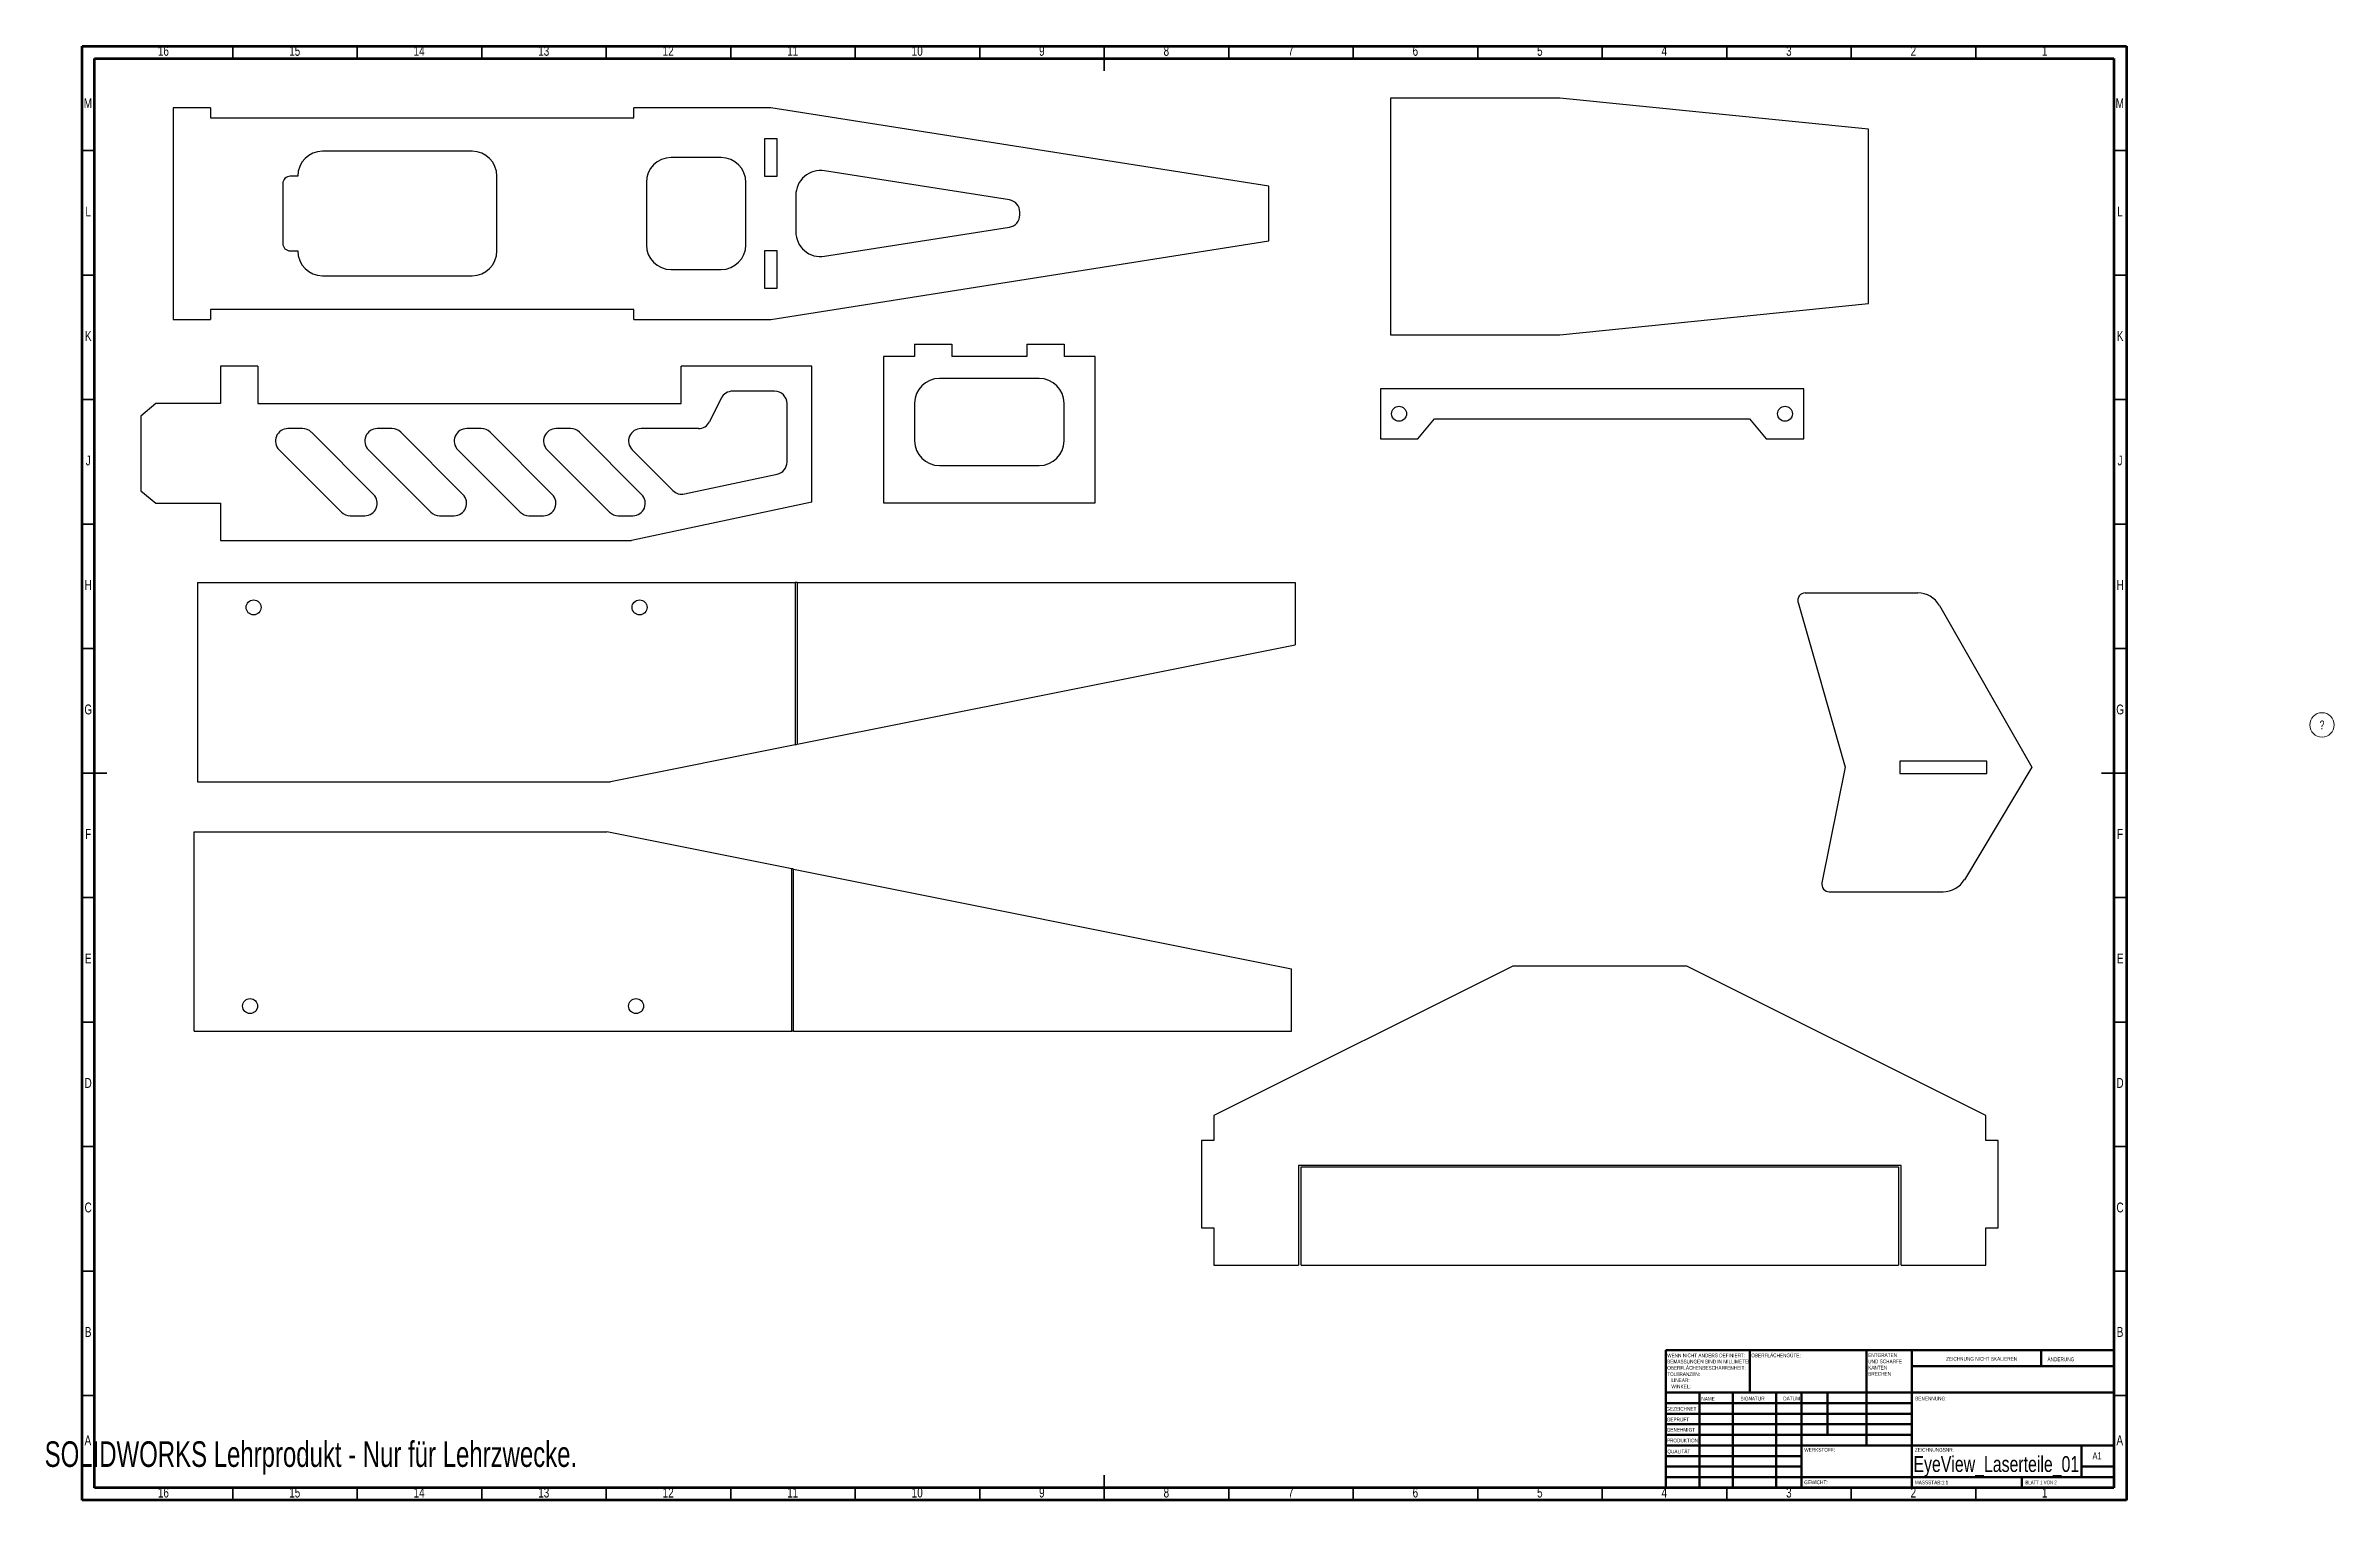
# Model space of a CAD drawing. Header units: millimetres. Extents: x 0 to 919, y 5 to 589.
import ezdxf

# ---------------------------------------------------------------- set-up
doc = ezdxf.new("R2010")
doc.units = ezdxf.units.MM
doc.styles.add('SLDTEXTSTYLE0', font='TXT', dxfattribs={"width": 0.75})
doc.styles.add('SLDTEXTSTYLE1', font='TXT', dxfattribs={"width": 0.692308})
doc.styles.add('SLDTEXTSTYLE2', font='TXT', dxfattribs={"width": 0.7})

# ---------------------------------------------------------------- blocks, each defined once
blk = doc.blocks.new('SW_NOTE_0')
at = {"color": 0, "linetype": 'Continuous', "lineweight": 0}
blk.add_circle((1.38, 2.75), 4.91, dxfattribs=at)
at = {"color": 0, "linetype": 'Continuous', "lineweight": 0, "insert": (1.37, 4.51), "char_height": 3.5, "attachment_point": 2, "style": 'SLDTEXTSTYLE0'}
blk.add_mtext('?', dxfattribs=at)
blk = doc.blocks.new('SW_NOTE_0_1')
at = {"color": 0, "linetype": 'Continuous', "lineweight": 0, "char_height": 1.5, "attachment_point": 1, "style": 'SLDTEXTSTYLE0'}
for s, insert in [('ENTGRATEN', (0, 1.93)), ('UND SCHARFE', (0, -0.57)), ('KANTEN', (0, -3.07)), ('BRECHEN', (0, -5.57))]:
    blk.add_mtext(s, dxfattribs=dict(at, insert=insert))
blk = doc.blocks.new('SW_NOTE_0_2')
at = {"color": 0, "linetype": 'Continuous', "lineweight": 0, "char_height": 1.5, "attachment_point": 1, "style": 'SLDTEXTSTYLE0'}
for s, insert in [('WENN NICHT ANDERS DEFINIERT:', (0, 1.93)), ('TOLERANZEN:', (0, -5.57)), ('OBERFLÄCHENBESCHAFFENHEIT:', (0, -3.07)), ('BEMASSUNGEN SIND IN MILLIMETER', (0, -0.57)), ('LINEAR:', (1.69, -8.07)), ('WINKEL:', (1.69, -10.57))]:
    blk.add_mtext(s, dxfattribs=dict(at, insert=insert))

msp = doc.modelspace()

# ---------------------------------------------------------------- linework, layer by layer
at = {"color": 7, "linetype": 'Continuous', "lineweight": 70}
for p, q in [((15, 5), (15, 589)), ((15, 589), (836, 589)), ((836, 589), (836, 5)), ((20, 10), (20, 584)), ((20, 584), (831, 584)), ((831, 584), (831, 10)), ((831, 10), (20, 10)), ((836, 5), (15, 5))]:
    msp.add_line(p, q, dxfattribs=at)
at = {"color": 7, "linetype": 'Continuous', "lineweight": 35}
for p, q in [((75.5, 584), (75.5, 589)), ((125.5, 584), (125.5, 589)), ((175.5, 584), (175.5, 589)), ((225.5, 584), (225.5, 589)), ((275.5, 584), (275.5, 589)), ((325.5, 584), (325.5, 589)), ((375.5, 584), (375.5, 589)), ((425.5, 584), (425.5, 589)), ((425.5, 589), (425.5, 579)), ((475.5, 584), (475.5, 589)), ((525.5, 584), (525.5, 589)), ((575.5, 584), (575.5, 589)), ((625.5, 584), (625.5, 589)), ((675.5, 584), (675.5, 589)), ((725.5, 584), (725.5, 589)), ((775.5, 584), (775.5, 589)), ((20, 547), (15, 547)), ((831, 547), (836, 547)), ((20, 497), (15, 497)), ((831, 497), (836, 497)), ((20, 447), (15, 447)), ((831, 447), (836, 447)), ((20, 397), (15, 397)), ((831, 397), (836, 397)), ((20, 347), (15, 347)), ((831, 347), (836, 347)), ((20, 297), (15, 297)), ((15, 297), (25, 297)), ((836, 297), (826, 297)), ((831, 297), (836, 297)), ((20, 247), (15, 247)), ((831, 247), (836, 247)), ((20, 197), (15, 197)), ((831, 197), (836, 197)), ((20, 147), (15, 147)), ((831, 147), (836, 147)), ((20, 97), (15, 97)), ((831, 97), (836, 97)), ((20, 47), (15, 47)), ((831, 47), (836, 47)), ((75.5, 10), (75.5, 5)), ((125.5, 10), (125.5, 5)), ((175.5, 10), (175.5, 5)), ((225.5, 10), (225.5, 5)), ((275.5, 10), (275.5, 5)), ((325.5, 10), (325.5, 5)), ((375.5, 10), (375.5, 5)), ((425.5, 5), (425.5, 15)), ((425.5, 10), (425.5, 5)), ((475.5, 10), (475.5, 5)), ((525.5, 10), (525.5, 5)), ((575.5, 10), (575.5, 5)), ((625.5, 10), (625.5, 5)), ((675.5, 10), (675.5, 5)), ((725.5, 10), (725.5, 5)), ((775.5, 10), (775.5, 5))]:
    msp.add_line(p, q, dxfattribs=at)
at = {"color": 7, "linetype": 'Continuous', "lineweight": 25}
for p, q in [((51.63, 564.24), (51.63, 479.24)), ((66.63, 564.24), (51.63, 564.24)), ((66.63, 564.24), (66.63, 560.24)), ((236.63, 560.24), (236.63, 564.24)), ((291.63, 564.24), (236.63, 564.24)), ((491.63, 532.74), (291.63, 564.24)), ((540.45, 568.08), (540.45, 473.08)), ((608.45, 568.08), (540.45, 568.08)), ((732.45, 555.58), (608.45, 568.08)), ((66.63, 560.24), (236.63, 560.24)), ((294.13, 551.74), (289.13, 551.74)), ((289.13, 551.74), (289.13, 536.74)), ((294.13, 536.74), (294.13, 551.74)), ((732.45, 485.58), (732.45, 555.58)), ((171.63, 546.74), (111.63, 546.74)), ((271.63, 544.24), (251.63, 544.24)), ((95.63, 533.74), (95.63, 509.74)), ((101.63, 536.74), (98.63, 536.74)), ((181.63, 506.74), (181.63, 536.74)), ((241.63, 534.24), (241.63, 509.24)), ((281.63, 509.24), (281.63, 534.24)), ((289.13, 536.74), (294.13, 536.74)), ((387.41, 527.23), (313.18, 538.92)), ((301.63, 529.04), (301.63, 514.44)), ((491.63, 510.74), (491.63, 532.74)), ((313.18, 504.56), (387.41, 516.25)), ((391.63, 521.19), (391.63, 522.29)), ((98.63, 506.74), (101.63, 506.74)), ((294.13, 506.74), (289.13, 506.74)), ((289.13, 506.74), (289.13, 491.74)), ((291.63, 479.24), (491.63, 510.74)), ((294.13, 491.74), (294.13, 506.74)), ((111.63, 496.74), (171.63, 496.74)), ((251.63, 499.24), (271.63, 499.24)), ((289.13, 491.74), (294.13, 491.74)), ((51.63, 479.24), (66.63, 479.24)), ((236.63, 483.24), (66.63, 483.24)), ((66.63, 483.24), (66.63, 479.24)), ((236.63, 479.24), (236.63, 483.24)), ((236.63, 479.24), (291.63, 479.24)), ((608.45, 473.08), (732.45, 485.58)), ((349.37, 469.32), (349.37, 464.32)), ((349.37, 469.32), (364.37, 469.32)), ((364.37, 469.32), (364.37, 464.32)), ((394.37, 469.32), (394.37, 464.32)), ((394.37, 469.32), (409.37, 469.32)), ((409.37, 469.32), (409.37, 464.32)), ((540.45, 473.08), (608.45, 473.08)), ((70.63, 460.39), (70.63, 445.39)), ((85.63, 460.39), (70.63, 460.39)), ((85.63, 460.39), (85.63, 445.39)), ((255.63, 445.39), (255.63, 460.39)), ((308.13, 460.39), (255.63, 460.39)), ((308.13, 405.8), (308.13, 460.39)), ((336.87, 464.32), (336.87, 405.52)), ((349.37, 464.32), (336.87, 464.32)), ((394.37, 464.32), (364.37, 464.32)), ((421.87, 464.32), (409.37, 464.32)), ((421.87, 405.52), (421.87, 464.32)), ((293.13, 450.39), (276.22, 450.39)), ((399.37, 455.52), (359.37, 455.52)), ((536.41, 451.32), (536.41, 431.32)), ((706.41, 451.32), (536.41, 451.32)), ((706.41, 431.32), (706.41, 451.32)), ((44.63, 445.39), (38.63, 440.36)), ((70.63, 445.39), (44.63, 445.39)), ((85.63, 445.39), (255.63, 445.39)), ((271.74, 447.63), (267.01, 438.15)), ((298.13, 421.94), (298.13, 445.39)), ((349.37, 445.52), (349.37, 430.52)), ((409.37, 430.52), (409.37, 445.52)), ((38.63, 440.36), (38.63, 410.42)), ((103.55, 435.39), (97.7, 435.39)), ((132.09, 408.93), (107.09, 433.93)), ((139.44, 435.39), (133.58, 435.39)), ((167.97, 408.93), (142.97, 433.93)), ((175.32, 435.39), (169.47, 435.39)), ((203.86, 408.93), (178.86, 433.93)), ((211.21, 435.39), (205.35, 435.39)), ((239.74, 408.93), (214.74, 433.93)), ((262.54, 435.39), (239.49, 435.39)), ((551.41, 431.32), (558.13, 439.32)), ((558.13, 439.32), (684.7, 439.32)), ((684.7, 439.32), (691.41, 431.32)), ((94.16, 426.85), (119.16, 401.85)), ((130.05, 426.85), (155.05, 401.85)), ((165.93, 426.85), (190.93, 401.85)), ((201.82, 426.85), (226.82, 401.85)), ((235.96, 426.85), (252.33, 410.48)), ((536.41, 431.32), (551.41, 431.32)), ((691.41, 431.32), (706.41, 431.32)), ((256.9, 409.13), (294.17, 417.05)), ((359.37, 420.52), (399.37, 420.52)), ((38.63, 410.42), (44.63, 405.39)), ((44.63, 405.39), (70.63, 405.39)), ((70.63, 405.39), (70.63, 390.39)), ((308.13, 405.8), (235.63, 390.39)), ((336.87, 405.52), (421.87, 405.52)), ((122.7, 400.39), (128.55, 400.39)), ((158.58, 400.39), (164.44, 400.39)), ((194.47, 400.39), (200.32, 400.39)), ((230.35, 400.39), (236.21, 400.39)), ((70.63, 390.39), (235.63, 390.39)), ((61.39, 373.57), (61.39, 293.57)), ((61.39, 373.57), (301.38, 373.57)), ((301.38, 373.57), (301.38, 308.42)), ((302.17, 373.57), (301.38, 373.57)), ((302.17, 373.57), (302.17, 308.58)), ((302.17, 373.57), (502.17, 373.57)), ((502.17, 373.57), (502.17, 348.57)), ((707.01, 369.37), (752.23, 369.37)), ((704.13, 365.55), (723.03, 299.37)), ((760.91, 364.33), (798.03, 299.37)), ((302.17, 308.58), (502.17, 348.57)), ((301.38, 308.42), (227.17, 293.57)), ((723.03, 299.37), (713.75, 252.96)), ((780.03, 301.87), (745.03, 301.87)), ((745.03, 301.87), (745.03, 296.87)), ((745.03, 296.87), (780.03, 296.87)), ((798.03, 299.37), (770.95, 254.22)), ((780.03, 296.87), (780.03, 301.87)), ((61.39, 293.57), (227.17, 293.57)), ((60, 193.44), (60, 273.44)), ((60, 273.44), (225.78, 273.44)), ((300, 258.6), (225.78, 273.44)), ((300, 193.44), (300, 258.6)), ((300.79, 193.44), (300.79, 258.44)), ((300.79, 258.44), (500.78, 218.44)), ((716.69, 249.37), (762.37, 249.37)), ((589.54, 219.46), (469.54, 159.46)), ((500.78, 193.44), (500.78, 218.44)), ((659.54, 219.46), (589.54, 219.46)), ((779.54, 159.46), (659.54, 219.46)), ((60, 193.44), (300, 193.44)), ((300.79, 193.44), (300, 193.44)), ((300.79, 193.44), (500.78, 193.44)), ((469.54, 159.46), (469.54, 149.46)), ((779.54, 149.46), (779.54, 159.46)), ((464.54, 149.46), (464.54, 114.46)), ((469.54, 149.46), (464.54, 149.46)), ((784.54, 149.46), (779.54, 149.46)), ((784.54, 114.46), (784.54, 149.46)), ((745.54, 139.46), (503.54, 139.46)), ((503.54, 139.46), (503.54, 99.46)), ((504.54, 99.46), (504.54, 138.96)), ((504.54, 138.96), (744.54, 138.96)), ((744.54, 138.96), (744.54, 99.46)), ((745.54, 99.46), (745.54, 139.46)), ((464.54, 114.46), (469.54, 114.46)), ((469.54, 114.46), (469.54, 99.46)), ((779.54, 114.46), (784.54, 114.46)), ((779.54, 99.46), (779.54, 114.46)), ((469.54, 99.46), (503.54, 99.46)), ((504.54, 99.46), (744.54, 99.46)), ((745.54, 99.46), (779.54, 99.46))]:
    msp.add_line(p, q, dxfattribs=at)
at = {"color": 7, "linetype": 'Continuous', "lineweight": 50}
for p, q in [((651, 65.25), (831, 65.25)), ((651, 65.25), (651, 10)), ((684.8, 48.25), (684.8, 65.25)), ((731.6, 65.25), (731.6, 27)), ((749.8, 65.25), (749.8, 10)), ((801.8, 58.88), (801.8, 65.25)), ((831, 58.88), (749.8, 58.88)), ((831, 48.25), (651, 48.25)), ((664.6, 48.25), (664.6, 10)), ((677.99, 48.25), (677.99, 10)), ((695.4, 48.25), (695.4, 10)), ((705.6, 10), (705.6, 48.25)), ((716, 31.25), (716, 48.25)), ((749.8, 44), (651, 44)), ((749.8, 39.75), (651, 39.75)), ((749.8, 35.5), (651, 35.5)), ((749.8, 31.25), (651, 31.25)), ((705.6, 27), (651, 27)), ((705.6, 22.75), (651, 22.75)), ((705.6, 18.5), (651, 18.5)), ((705.6, 27), (831, 27)), ((818, 14.25), (818, 27)), ((831, 18.5), (818, 18.5)), ((651, 14.25), (831, 14.25)), ((794, 10), (794, 14.25))]:
    msp.add_line(p, q, dxfattribs=at)
at = {"color": 7, "linetype": 'Continuous', "lineweight": 25}
for centre in [(543.91, 441.32), (698.91, 441.32), (83.89, 363.57), (238.89, 363.57), (82.5, 203.44), (237.5, 203.44)]:
    msp.add_circle(centre, 3, dxfattribs=at)
for centre, radius, start, end in [((111.63, 536.74), 10, 90, 180), ((171.63, 536.74), 10, 0, 90), ((251.63, 534.24), 10, 90, 180), ((271.63, 534.24), 10, 0, 90), ((98.63, 533.74), 3, 90, 180), ((311.63, 529.04), 10, 81.04944, 180), ((386.63, 522.29), 5, 0, 81.04944), ((386.63, 521.19), 5, 278.95056, 0), ((98.63, 509.74), 3, 180, 270), ((111.63, 506.74), 10, 180, 270), ((171.63, 506.74), 10, 270, 0), ((251.63, 509.24), 10, 180, 270), ((271.63, 509.24), 10, 270, 0), ((311.63, 514.44), 10, 180, 278.95056), ((276.22, 445.39), 5, 90, 153.43495), ((293.13, 445.39), 5, 0, 90), ((359.37, 445.52), 10, 90, 180), ((399.37, 445.52), 10, 0, 90), ((97.7, 430.39), 5, 90, 225), ((103.55, 430.39), 5, 45, 90), ((133.58, 430.39), 5, 90, 225), ((139.44, 430.39), 5, 45, 90), ((169.47, 430.39), 5, 90, 225), ((175.32, 430.39), 5, 45, 90), ((205.35, 430.39), 5, 90, 225), ((211.21, 430.39), 5, 45, 90), ((239.49, 430.39), 5, 90, 225), ((262.54, 440.39), 5, 270, 333.43495), ((359.37, 430.52), 10, 180, 270), ((399.37, 430.52), 10, 270, 0), ((293.13, 421.94), 5, 282, 0), ((128.55, 405.39), 5, 270, 45), ((164.44, 405.39), 5, 270, 45), ((200.32, 405.39), 5, 270, 45), ((236.21, 405.39), 5, 270, 45), ((255.86, 414.02), 5, 225, 282), ((122.7, 405.39), 5, 225, 270), ((158.58, 405.39), 5, 225, 270), ((194.47, 405.39), 5, 225, 270), ((230.35, 405.39), 5, 225, 270), ((707.01, 366.37), 3, 90, 195.9454), ((752.23, 359.37), 10, 29.74488, 90), ((716.69, 252.37), 3, 168.69007, 270), ((762.37, 259.37), 10, 270, 329.03624)]:
    msp.add_arc(centre, radius, start, end, dxfattribs=at)
for points in [[(301.38, 308.42), (301.65, 308.47), (301.91, 308.52), (302.17, 308.58)], [(300.79, 258.44), (300.53, 258.49), (300.26, 258.55), (300, 258.6)]]:
    msp.add_open_spline(points, degree=3, dxfattribs=at)

# ---------------------------------------------------------------- block references
at = {"color": 7, "linetype": 'Continuous', "lineweight": 0}
for name, p in [('SW_NOTE_0', (913.19, 313.62)), ('SW_NOTE_0_2', (651.59, 61.99)), ('SW_NOTE_0_1', (732.31, 62.07))]:
    msp.add_blockref(name, p, dxfattribs=at)

# ---------------------------------------------------------------- texts
for s, insert, char_height, attachment_point, style in [('16', (47.67, 589.06), 3.969, 2, 'SLDTEXTSTYLE0'), ('15', (100.42, 589.06), 3.969, 2, 'SLDTEXTSTYLE0'), ('14', (150.42, 589.06), 3.969, 2, 'SLDTEXTSTYLE0'), ('13', (200.42, 589.06), 3.969, 2, 'SLDTEXTSTYLE0'), ('12', (250.42, 589.06), 3.969, 2, 'SLDTEXTSTYLE0'), ('11', (300.42, 589.06), 3.969, 2, 'SLDTEXTSTYLE0'), ('10', (350.42, 589.06), 3.969, 2, 'SLDTEXTSTYLE0'), ('9', (400.46, 589.06), 3.97, 2, 'SLDTEXTSTYLE0'), ('8', (450.46, 589.06), 3.97, 2, 'SLDTEXTSTYLE0'), ('7', (500.46, 589.06), 3.97, 2, 'SLDTEXTSTYLE0'), ('6', (550.46, 589.06), 3.97, 2, 'SLDTEXTSTYLE0'), ('5', (600.46, 589.06), 3.97, 2, 'SLDTEXTSTYLE0'), ('4', (650.46, 589.06), 3.97, 2, 'SLDTEXTSTYLE0'), ('3', (700.46, 589.06), 3.97, 2, 'SLDTEXTSTYLE0'), ('2', (750.46, 589.06), 3.97, 2, 'SLDTEXTSTYLE0'), ('1', (803.21, 589.06), 3.97, 2, 'SLDTEXTSTYLE0'), ('M', (17.36, 568.06), 3.97, 2, 'SLDTEXTSTYLE0'), ('M', (833.36, 568.06), 3.97, 2, 'SLDTEXTSTYLE0'), ('L', (17.45, 524.56), 3.97, 2, 'SLDTEXTSTYLE0'), ('L', (833.45, 524.56), 3.97, 2, 'SLDTEXTSTYLE0'), ('K', (17.49, 474.56), 3.97, 2, 'SLDTEXTSTYLE0'), ('K', (833.49, 474.56), 3.97, 2, 'SLDTEXTSTYLE0'), ('J', (17.47, 424.56), 3.97, 2, 'SLDTEXTSTYLE0'), ('J', (833.47, 424.56), 3.97, 2, 'SLDTEXTSTYLE0'), ('H', (17.49, 374.56), 3.97, 2, 'SLDTEXTSTYLE0'), ('H', (833.49, 374.56), 3.97, 2, 'SLDTEXTSTYLE0'), ('G', (17.49, 324.56), 3.97, 2, 'SLDTEXTSTYLE0'), ('G', (833.49, 324.56), 3.97, 2, 'SLDTEXTSTYLE0'), ('F', (17.46, 274.56), 3.97, 2, 'SLDTEXTSTYLE0'), ('F', (833.46, 274.56), 3.97, 2, 'SLDTEXTSTYLE0'), ('E', (17.51, 224.56), 3.97, 2, 'SLDTEXTSTYLE0'), ('E', (833.51, 224.56), 3.97, 2, 'SLDTEXTSTYLE0'), ('D', (17.45, 174.56), 3.97, 2, 'SLDTEXTSTYLE0'), ('D', (833.45, 174.56), 3.97, 2, 'SLDTEXTSTYLE0'), ('C', (17.46, 124.56), 3.97, 2, 'SLDTEXTSTYLE0'), ('C', (833.46, 124.56), 3.97, 2, 'SLDTEXTSTYLE0'), ('B', (17.47, 74.56), 3.97, 2, 'SLDTEXTSTYLE0'), ('B', (833.47, 74.56), 3.97, 2, 'SLDTEXTSTYLE0'), ('OBERFLÄCHENGÜTE:', (685.37, 63.92), 1.5, 1, 'SLDTEXTSTYLE0'), ('ZEICHNUNG NICHT SKALIEREN', (763.61, 62.53), 1.5, 1, 'SLDTEXTSTYLE0'), ('ÄNDERUNG', (804.33, 62.33), 1.5, 1, 'SLDTEXTSTYLE0'), ('NAME', (665.32, 46.5), 1.5, 1, 'SLDTEXTSTYLE0'), ('SIGNATUR', (681.03, 46.56), 1.5, 1, 'SLDTEXTSTYLE0'), ('DATUM', (698.21, 46.58), 1.5, 1, 'SLDTEXTSTYLE0'), ('BENENNUNG:', (751.2, 46.58), 1.5, 1, 'SLDTEXTSTYLE0'), ('GEZEICHNET', (651.21, 42.43), 1.5, 1, 'SLDTEXTSTYLE0'), ('GEPRÜFT', (651.41, 38.15), 1.5, 1, 'SLDTEXTSTYLE0'), ('A', (17.34, 31.06), 3.97, 2, 'SLDTEXTSTYLE0'), ('GENEHMIGT', (651.4, 34.06), 1.5, 1, 'SLDTEXTSTYLE0'), ('PRODUKTION', (651.46, 29.73), 1.5, 1, 'SLDTEXTSTYLE0'), ('A', (833.34, 31.06), 3.97, 2, 'SLDTEXTSTYLE0'), ('QUALITÄT', (651.67, 25.35), 1.5, 1, 'SLDTEXTSTYLE0'), ('WERKSTOFF:', (706.65, 25.99), 1.5, 1, 'SLDTEXTSTYLE0'), ('EyeView_Laserteile_01', (783.78, 22.71), 6.35, 2, 'SLDTEXTSTYLE0'), ('ZEICHNUNGSNR.', (751.07, 25.99), 1.5, 1, 'SLDTEXTSTYLE0'), ('A1', (822.39, 24.3), 2.91, 1, 'SLDTEXTSTYLE0'), ('16', (47.67, 10.06), 3.969, 2, 'SLDTEXTSTYLE0'), ('15', (100.42, 10.06), 3.969, 2, 'SLDTEXTSTYLE0'), ('14', (150.42, 10.06), 3.969, 2, 'SLDTEXTSTYLE0'), ('13', (200.42, 10.06), 3.969, 2, 'SLDTEXTSTYLE0'), ('12', (250.42, 10.06), 3.969, 2, 'SLDTEXTSTYLE0'), ('11', (300.42, 10.06), 3.969, 2, 'SLDTEXTSTYLE0'), ('10', (350.42, 10.06), 3.969, 2, 'SLDTEXTSTYLE0'), ('9', (400.46, 10.06), 3.97, 2, 'SLDTEXTSTYLE0'), ('8', (450.46, 10.06), 3.97, 2, 'SLDTEXTSTYLE0'), ('7', (500.46, 10.06), 3.97, 2, 'SLDTEXTSTYLE0'), ('6', (550.46, 10.06), 3.97, 2, 'SLDTEXTSTYLE0'), ('5', (600.46, 10.06), 3.97, 2, 'SLDTEXTSTYLE0'), ('4', (650.46, 10.06), 3.97, 2, 'SLDTEXTSTYLE0'), ('3', (700.46, 10.06), 3.97, 2, 'SLDTEXTSTYLE0'), ('GEWICHT:', (706.62, 12.95), 1.499, 1, 'SLDTEXTSTYLE0'), ('2', (750.46, 10.06), 3.97, 2, 'SLDTEXTSTYLE0'), ('MASSSTAB:1:1', (751.07, 12.9), 1.5, 1, 'SLDTEXTSTYLE0'), ('BLATT 1 VON 2', (795.48, 12.9), 1.5, 1, 'SLDTEXTSTYLE1'), ('1', (803.21, 10.06), 3.97, 2, 'SLDTEXTSTYLE0')]:
    msp.add_mtext(s, dxfattribs=dict(at, insert=insert, char_height=char_height, attachment_point=attachment_point, style=style))
at = {"color": 7, "linetype": 'Continuous', "insert": (0, 28.66), "char_height": 10.2762, "attachment_point": 1, "style": 'SLDTEXTSTYLE2'}
msp.add_mtext('SOLIDWORKS Lehrprodukt - Nur für Lehrzwecke.', dxfattribs=at)

doc.saveas('drawing.dxf')
